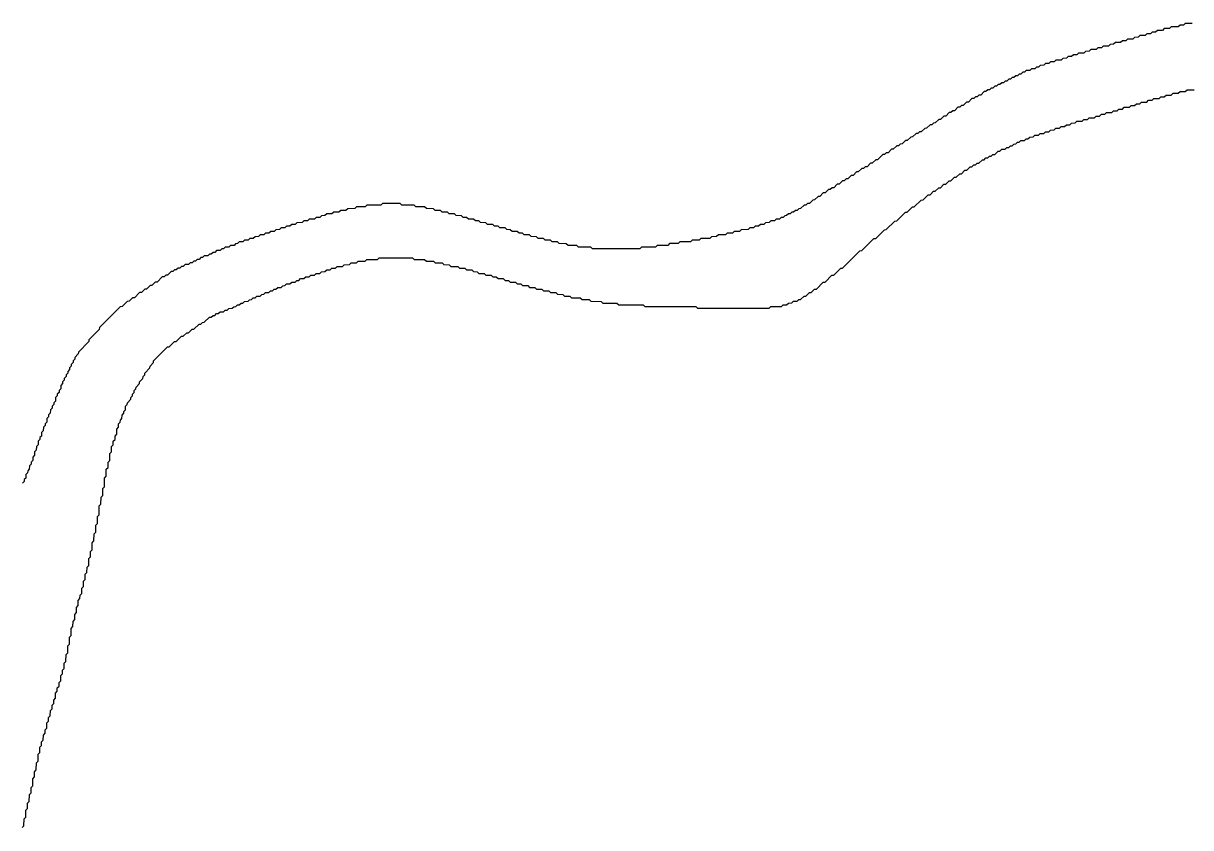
# Model space of a CAD drawing. Header units: millimetres. Extents: x 0 to 6416, y -3898 to 1268.
# Drawn here: x 1633 to 1966.7, y -1957.4 to -1727.4 of the extents above; entities that cross this region are included whole.
import ezdxf

# ---------------------------------------------------------------- set-up
doc = ezdxf.new("R2010")
doc.units = ezdxf.units.MM
doc.layers.add('CUT_OUTER', color=1, linetype='Continuous')
doc.layers.add('ENGRAVE_NEXT', color=3, linetype='Continuous')

msp = doc.modelspace()

# ---------------------------------------------------------------- linework, layer by layer
at = {"layer": 'CUT_OUTER'}
msp.add_lwpolyline([(1967.2, -1727.37), (1965.2, -1727.38), (1964.7, -1727.87), (1963.7, -1727.88), (1963.2, -1728.37), (1961.2, -1728.38), (1960.7, -1728.87), (1959.2, -1728.88), (1958.7, -1729.37), (1957.2, -1729.38), (1956.7, -1729.87), (1955.7, -1729.88), (1955.2, -1730.37), (1954.2, -1730.38), (1953.7, -1730.87), (1952.2, -1730.88), (1951.7, -1731.37), (1950.7, -1731.38), (1950.2, -1731.87), (1948.7, -1731.88), (1948.2, -1732.37), (1947.2, -1732.38), (1946.7, -1732.87), (1945.2, -1732.88), (1944.7, -1733.37), (1943.7, -1733.38), (1943.2, -1733.87), (1941.7, -1733.88), (1941.2, -1734.37), (1940.2, -1734.38), (1939.7, -1734.87), (1938.2, -1734.88), (1937.7, -1735.37), (1936.7, -1735.38), (1936.2, -1735.87), (1934.7, -1735.88), (1934.2, -1736.37), (1933.2, -1736.38), (1932.7, -1736.87), (1931.7, -1736.88), (1931.2, -1737.37), (1930.2, -1737.38), (1929.7, -1737.87), (1928.2, -1737.88), (1927.7, -1738.37), (1926.7, -1738.38), (1926.2, -1738.87), (1925.2, -1738.88), (1924.7, -1739.37), (1923.7, -1739.38), (1923.2, -1739.87), (1922.67, -1739.9), (1922.2, -1740.37), (1921.2, -1740.38), (1920.7, -1740.87), (1919.7, -1740.89), (1919.2, -1741.37), (1918.7, -1741.38), (1918.2, -1741.87), (1917.7, -1741.88), (1917.2, -1742.37), (1916.7, -1742.38), (1916.2, -1742.87), (1915.7, -1742.88), (1915.2, -1743.37), (1914.7, -1743.38), (1914.2, -1743.87), (1913.7, -1743.88), (1913.2, -1744.37), (1912.7, -1744.38), (1912.2, -1744.87), (1911.7, -1744.88), (1911.2, -1745.37), (1910.7, -1745.38), (1910.2, -1745.87), (1909.7, -1745.88), (1909.2, -1746.37), (1908.7, -1746.38), (1908.2, -1746.87), (1907.7, -1746.88), (1906.7, -1747.87), (1906.2, -1747.88), (1905.7, -1748.37), (1905.2, -1748.38), (1904.7, -1748.87), (1904.2, -1748.88), (1903.2, -1749.87), (1902.68, -1749.9), (1901.7, -1750.87), (1901.2, -1750.88), (1900.7, -1751.37), (1900.2, -1751.38), (1899.2, -1752.37), (1898.7, -1752.38), (1898.2, -1752.87), (1897.7, -1752.88), (1896.7, -1753.87), (1896.2, -1753.88), (1895.2, -1754.87), (1894.68, -1754.9), (1893.7, -1755.87), (1893.2, -1755.88), (1892.7, -1756.37), (1892.2, -1756.38), (1891.2, -1757.37), (1890.68, -1757.4), (1889.7, -1758.37), (1889.2, -1758.38), (1888.7, -1758.87), (1888.2, -1758.88), (1887.2, -1759.87), (1886.7, -1759.88), (1885.7, -1760.87), (1885.18, -1760.9), (1884.2, -1761.87), (1883.7, -1761.88), (1883.2, -1762.37), (1882.7, -1762.38), (1881.7, -1763.37), (1881.18, -1763.4), (1880.2, -1764.37), (1879.7, -1764.38), (1879.2, -1764.87), (1878.7, -1764.88), (1877.2, -1766.37), (1876.7, -1766.38), (1875.7, -1767.37), (1875.18, -1767.4), (1874.2, -1768.37), (1873.7, -1768.38), (1873.2, -1768.87), (1872.7, -1768.88), (1871.7, -1769.87), (1871.2, -1769.88), (1870.2, -1770.87), (1869.68, -1770.9), (1868.7, -1771.87), (1868.2, -1771.88), (1867.7, -1772.37), (1867.2, -1772.38), (1866.2, -1773.37), (1865.68, -1773.4), (1864.7, -1774.37), (1864.2, -1774.38), (1863.7, -1774.87), (1863.2, -1774.88), (1862.2, -1775.87), (1861.7, -1775.88), (1860.7, -1776.87), (1860.2, -1776.88), (1859.2, -1777.87), (1858.67, -1777.9), (1857.7, -1778.86), (1857.2, -1778.88), (1856.7, -1779.37), (1856.2, -1779.38), (1855.2, -1780.36), (1854.7, -1780.38), (1854.2, -1780.86), (1853.7, -1780.88), (1853.2, -1781.36), (1852.7, -1781.38), (1852.2, -1781.86), (1851.7, -1781.88), (1851.2, -1782.36), (1850.7, -1782.38), (1850.2, -1782.86), (1849.66, -1782.9), (1849.2, -1783.36), (1848.2, -1783.38), (1847.7, -1783.86), (1846.7, -1783.88), (1846.2, -1784.36), (1845.2, -1784.38), (1844.7, -1784.86), (1843.7, -1784.88), (1843.2, -1785.36), (1842.2, -1785.38), (1841.7, -1785.86), (1840.7, -1785.88), (1840.2, -1786.36), (1838.2, -1786.38), (1837.7, -1786.86), (1836.2, -1786.88), (1835.7, -1787.36), (1834.2, -1787.38), (1833.7, -1787.86), (1831.7, -1787.88), (1831.2, -1788.37), (1829.7, -1788.38), (1829.2, -1788.86), (1826.7, -1788.88), (1826.2, -1789.37), (1824.2, -1789.38), (1823.7, -1789.87), (1820.7, -1789.88), (1820.2, -1790.37), (1817.7, -1790.38), (1817.2, -1790.87), (1814.2, -1790.88), (1813.7, -1791.37), (1809.7, -1791.38), (1809.2, -1791.87), (1795.7, -1791.87), (1795.2, -1791.38), (1791.7, -1791.37), (1791.2, -1790.89), (1788.7, -1790.87), (1788.2, -1790.39), (1786.2, -1790.37), (1785.7, -1789.88), (1784.2, -1789.87), (1783.7, -1789.39), (1782.2, -1789.37), (1781.7, -1788.89), (1780.2, -1788.87), (1779.7, -1788.39), (1778.2, -1788.37), (1777.7, -1787.89), (1776.2, -1787.87), (1775.7, -1787.38), (1774.7, -1787.37), (1774.2, -1786.89), (1772.7, -1786.87), (1772.2, -1786.39), (1771.2, -1786.37), (1770.7, -1785.89), (1769.2, -1785.87), (1768.7, -1785.39), (1767.7, -1785.37), (1767.2, -1784.89), (1765.7, -1784.87), (1765.2, -1784.39), (1763.7, -1784.37), (1763.2, -1783.89), (1762.2, -1783.87), (1761.7, -1783.39), (1760.2, -1783.37), (1759.7, -1782.89), (1758.7, -1782.87), (1758.2, -1782.39), (1756.7, -1782.37), (1756.2, -1781.89), (1754.7, -1781.87), (1754.2, -1781.39), (1752.7, -1781.37), (1752.2, -1780.89), (1750.7, -1780.87), (1750.2, -1780.39), (1748.2, -1780.37), (1747.7, -1779.89), (1745.2, -1779.87), (1744.7, -1779.39), (1741.2, -1779.37), (1740.7, -1778.89), (1735.7, -1778.89), (1735.2, -1779.37), (1731.2, -1779.39), (1730.7, -1779.87), (1728.2, -1779.89), (1727.7, -1780.37), (1725.7, -1780.39), (1725.2, -1780.87), (1723.7, -1780.89), (1723.2, -1781.37), (1721.7, -1781.39), (1721.2, -1781.87), (1719.7, -1781.89), (1719.2, -1782.37), (1718.2, -1782.38), (1717.7, -1782.87), (1716.7, -1782.88), (1716.2, -1783.37), (1714.7, -1783.38), (1714.2, -1783.87), (1713.2, -1783.88), (1712.7, -1784.37), (1711.2, -1784.38), (1710.7, -1784.87), (1709.7, -1784.88), (1709.2, -1785.37), (1708.2, -1785.38), (1707.7, -1785.87), (1706.7, -1785.88), (1706.2, -1786.37), (1705.2, -1786.38), (1704.7, -1786.87), (1703.7, -1786.88), (1703.2, -1787.37), (1702.2, -1787.38), (1701.7, -1787.87), (1700.7, -1787.88), (1700.2, -1788.37), (1699.2, -1788.38), (1698.7, -1788.87), (1697.7, -1788.88), (1697.2, -1789.37), (1696.2, -1789.38), (1695.7, -1789.87), (1694.7, -1789.88), (1694.2, -1790.37), (1693.67, -1790.4), (1693.2, -1790.87), (1692.2, -1790.88), (1691.7, -1791.37), (1690.7, -1791.38), (1690.2, -1791.87), (1689.67, -1791.9), (1689.2, -1792.37), (1688.2, -1792.38), (1687.7, -1792.87), (1687.2, -1792.88), (1686.7, -1793.37), (1686.17, -1793.4), (1685.7, -1793.87), (1684.7, -1793.88), (1684.2, -1794.37), (1683.7, -1794.38), (1683.2, -1794.87), (1682.7, -1794.88), (1682.2, -1795.37), (1681.7, -1795.38), (1681.2, -1795.87), (1680.67, -1795.9), (1680.2, -1796.37), (1679.2, -1796.38), (1678.7, -1796.87), (1678.17, -1796.9), (1677.7, -1797.37), (1677.2, -1797.38), (1676.7, -1797.87), (1676.17, -1797.9), (1675.7, -1798.37), (1675.2, -1798.38), (1674.2, -1799.37), (1673.7, -1799.38), (1673.2, -1799.87), (1672.7, -1799.88), (1671.2, -1801.37), (1670.7, -1801.38), (1669.7, -1802.37), (1669.2, -1802.38), (1668.2, -1803.37), (1667.7, -1803.38), (1666.7, -1804.37), (1666.2, -1804.38), (1664.7, -1805.87), (1664.2, -1805.88), (1663.2, -1806.87), (1662.68, -1806.9), (1661.2, -1808.37), (1660.68, -1808.4), (1654.7, -1814.38), (1654.67, -1814.9), (1651.7, -1817.87), (1651.67, -1818.4), (1648.7, -1821.38), (1648.67, -1821.9), (1647.68, -1822.9), (1647.67, -1823.4), (1647.18, -1823.9), (1647.17, -1824.4), (1646.68, -1824.9), (1646.67, -1825.4), (1646.18, -1825.9), (1646.17, -1826.4), (1645.68, -1826.9), (1645.67, -1827.4), (1645.18, -1827.9), (1645.17, -1828.4), (1644.68, -1828.9), (1644.67, -1829.4), (1644.2, -1829.87), (1644.17, -1830.4), (1643.68, -1830.9), (1643.66, -1831.9), (1643.2, -1832.36), (1643.17, -1832.9), (1642.68, -1833.4), (1642.67, -1833.9), (1642.18, -1834.4), (1642.16, -1835.4), (1641.7, -1835.86), (1641.66, -1836.4), (1641.18, -1836.9), (1641.17, -1837.4), (1640.68, -1837.9), (1640.66, -1838.9), (1640.2, -1839.36), (1640.16, -1839.9), (1639.68, -1840.4), (1639.66, -1841.4), (1639.2, -1841.86), (1639.16, -1842.4), (1638.68, -1842.9), (1638.66, -1843.9), (1638.18, -1844.4), (1638.16, -1845.4), (1637.7, -1845.86), (1637.66, -1846.4), (1637.18, -1846.9), (1637.16, -1847.9), (1636.68, -1848.4), (1636.66, -1849.4), (1636.18, -1849.9), (1636.16, -1850.9), (1635.68, -1851.4), (1635.65, -1852.4), (1635.2, -1852.85), (1635.16, -1853.4), (1634.68, -1853.9), (1634.65, -1854.9), (1634.2, -1855.35), (1634.16, -1855.9), (1633.68, -1856.4), (1633.65, -1857.4), (1633.2, -1857.85), (1633.16, -1858.4), (1632.68, -1858.9)], dxfattribs=at)
at = {"layer": 'ENGRAVE_NEXT'}
msp.add_lwpolyline([(1632.67, -1957.4), (1633.15, -1956.9), (1633.18, -1954.9), (1633.66, -1954.4), (1633.68, -1952.4), (1634.16, -1951.9), (1634.18, -1950.4), (1634.66, -1949.9), (1634.68, -1947.9), (1635.17, -1947.4), (1635.18, -1945.9), (1635.67, -1945.4), (1635.68, -1943.4), (1636.17, -1942.9), (1636.18, -1941.4), (1636.67, -1940.9), (1636.68, -1938.9), (1637.17, -1938.4), (1637.18, -1936.4), (1637.67, -1935.9), (1637.68, -1934.4), (1638.17, -1933.9), (1638.18, -1932.9), (1638.66, -1932.4), (1638.68, -1930.9), (1639.17, -1930.4), (1639.18, -1929.4), (1639.66, -1928.9), (1639.68, -1927.4), (1640.16, -1926.9), (1640.18, -1925.9), (1640.66, -1925.4), (1640.68, -1923.9), (1641.16, -1923.4), (1641.18, -1922.4), (1641.66, -1921.9), (1641.68, -1920.9), (1642.16, -1920.4), (1642.18, -1918.9), (1642.66, -1918.4), (1642.68, -1917.4), (1643.16, -1916.9), (1643.18, -1915.9), (1643.66, -1915.4), (1643.68, -1913.9), (1644.16, -1913.4), (1644.18, -1912.4), (1644.65, -1911.9), (1644.68, -1910.4), (1645.15, -1909.9), (1645.18, -1907.9), (1645.65, -1907.4), (1645.68, -1905.4), (1646.16, -1904.9), (1646.18, -1902.9), (1646.66, -1902.4), (1646.68, -1900.4), (1647.16, -1899.9), (1647.18, -1898.4), (1647.66, -1897.9), (1647.68, -1896.4), (1648.16, -1895.9), (1648.18, -1894.4), (1648.66, -1893.9), (1648.68, -1892.4), (1649.16, -1891.9), (1649.18, -1890.9), (1649.65, -1890.4), (1649.68, -1888.9), (1650.15, -1888.4), (1650.18, -1886.9), (1650.66, -1886.4), (1650.68, -1884.9), (1651.16, -1884.4), (1651.18, -1882.9), (1651.65, -1882.4), (1651.68, -1880.4), (1652.16, -1879.9), (1652.18, -1878.4), (1652.66, -1877.9), (1652.68, -1875.9), (1653.16, -1875.4), (1653.18, -1873.4), (1653.66, -1872.9), (1653.68, -1870.9), (1654.16, -1870.4), (1654.18, -1868.4), (1654.66, -1867.9), (1654.68, -1865.4), (1655.16, -1864.9), (1655.18, -1862.9), (1655.66, -1862.4), (1655.68, -1860.4), (1656.16, -1859.9), (1656.18, -1857.4), (1656.66, -1856.9), (1656.68, -1854.9), (1657.17, -1854.4), (1657.18, -1852.9), (1657.67, -1852.4), (1657.68, -1850.4), (1658.17, -1849.9), (1658.18, -1848.4), (1658.67, -1847.9), (1658.68, -1846.9), (1659.17, -1846.4), (1659.18, -1845.4), (1659.67, -1844.9), (1659.68, -1843.4), (1660.17, -1842.9), (1660.18, -1841.9), (1660.67, -1841.4), (1660.7, -1840.87), (1661.17, -1840.4), (1661.18, -1839.4), (1661.67, -1838.9), (1661.7, -1838.37), (1662.17, -1837.9), (1662.19, -1836.9), (1662.67, -1836.4), (1662.7, -1835.88), (1663.67, -1834.9), (1663.68, -1834.4), (1664.17, -1833.9), (1664.18, -1833.4), (1664.67, -1832.9), (1664.68, -1832.4), (1665.17, -1831.9), (1665.18, -1831.4), (1666.17, -1830.4), (1666.2, -1829.88), (1667.17, -1828.9), (1667.18, -1828.4), (1667.67, -1827.9), (1667.68, -1827.4), (1669.17, -1825.9), (1669.18, -1825.4), (1670.17, -1824.4), (1670.2, -1823.88), (1674.18, -1819.9), (1674.7, -1819.87), (1676.18, -1818.4), (1676.7, -1818.37), (1678.2, -1816.88), (1678.7, -1816.87), (1679.7, -1815.88), (1680.2, -1815.87), (1681.2, -1814.88), (1681.7, -1814.87), (1683.2, -1813.38), (1683.7, -1813.37), (1684.2, -1812.88), (1684.7, -1812.87), (1686.2, -1811.38), (1686.7, -1811.38), (1687.2, -1810.88), (1687.7, -1810.88), (1688.18, -1810.4), (1688.7, -1810.38), (1689.2, -1809.89), (1690.2, -1809.87), (1690.67, -1809.4), (1691.2, -1809.37), (1691.7, -1808.88), (1692.7, -1808.87), (1693.17, -1808.4), (1693.7, -1808.37), (1694.2, -1807.88), (1694.7, -1807.87), (1695.2, -1807.38), (1695.7, -1807.37), (1696.2, -1806.88), (1697.2, -1806.87), (1697.67, -1806.4), (1698.2, -1806.37), (1698.7, -1805.88), (1699.2, -1805.87), (1699.7, -1805.38), (1700.7, -1805.37), (1701.17, -1804.9), (1701.7, -1804.87), (1702.2, -1804.38), (1703.2, -1804.37), (1703.67, -1803.9), (1704.2, -1803.87), (1704.7, -1803.38), (1705.2, -1803.37), (1705.7, -1802.89), (1706.7, -1802.87), (1707.17, -1802.4), (1707.7, -1802.37), (1708.2, -1801.89), (1709.2, -1801.87), (1709.7, -1801.38), (1710.7, -1801.37), (1711.17, -1800.9), (1711.7, -1800.87), (1712.2, -1800.39), (1713.2, -1800.37), (1713.7, -1799.89), (1714.7, -1799.87), (1715.2, -1799.39), (1716.2, -1799.37), (1716.7, -1798.89), (1717.7, -1798.87), (1718.2, -1798.39), (1719.2, -1798.37), (1719.7, -1797.89), (1720.7, -1797.87), (1721.2, -1797.39), (1722.2, -1797.37), (1722.7, -1796.89), (1724.2, -1796.87), (1724.7, -1796.39), (1726.2, -1796.37), (1726.7, -1795.89), (1728.2, -1795.87), (1728.7, -1795.39), (1730.7, -1795.37), (1731.2, -1794.89), (1734.2, -1794.87), (1734.7, -1794.39), (1744.2, -1794.39), (1744.7, -1794.87), (1747.7, -1794.89), (1748.2, -1795.38), (1750.2, -1795.39), (1750.7, -1795.87), (1752.7, -1795.89), (1753.2, -1796.37), (1754.7, -1796.39), (1755.2, -1796.87), (1757.2, -1796.89), (1757.7, -1797.38), (1759.2, -1797.39), (1759.7, -1797.88), (1761.2, -1797.89), (1761.7, -1798.38), (1762.7, -1798.39), (1763.2, -1798.87), (1764.7, -1798.89), (1765.2, -1799.37), (1766.7, -1799.39), (1767.2, -1799.88), (1768.2, -1799.89), (1768.7, -1800.37), (1770.2, -1800.39), (1770.7, -1800.88), (1771.7, -1800.89), (1772.2, -1801.37), (1773.7, -1801.39), (1774.2, -1801.87), (1775.2, -1801.89), (1775.7, -1802.37), (1777.2, -1802.39), (1777.7, -1802.87), (1779.2, -1802.89), (1779.7, -1803.37), (1781.2, -1803.39), (1781.7, -1803.87), (1783.2, -1803.89), (1783.7, -1804.37), (1785.2, -1804.39), (1785.7, -1804.87), (1787.2, -1804.89), (1787.7, -1805.37), (1789.2, -1805.39), (1789.7, -1805.87), (1792.2, -1805.89), (1792.7, -1806.37), (1794.7, -1806.39), (1795.2, -1806.87), (1798.2, -1806.89), (1798.7, -1807.37), (1802.7, -1807.38), (1803.2, -1807.87), (1810.2, -1807.88), (1810.7, -1808.37), (1825.2, -1808.38), (1825.7, -1808.86), (1845.7, -1808.86), (1846.2, -1808.85), (1846.7, -1808.37), (1849.7, -1808.34), (1850.2, -1807.87), (1851.2, -1807.85), (1851.7, -1807.37), (1852.7, -1807.34), (1853.2, -1806.87), (1854.2, -1806.84), (1854.7, -1806.36), (1855.2, -1806.34), (1856.2, -1805.37), (1856.7, -1805.35), (1857.7, -1804.37), (1858.2, -1804.35), (1859.2, -1803.37), (1859.7, -1803.35), (1861.67, -1801.4), (1862.2, -1801.35), (1864.17, -1799.4), (1864.7, -1799.36), (1866.67, -1797.4), (1867.2, -1797.36), (1872.17, -1792.4), (1872.7, -1792.36), (1876.18, -1788.9), (1876.7, -1788.87), (1879.18, -1786.4), (1879.7, -1786.37), (1882.18, -1783.9), (1882.7, -1783.87), (1885.18, -1781.4), (1885.7, -1781.37), (1887.2, -1779.88), (1887.7, -1779.87), (1889.68, -1777.9), (1890.2, -1777.87), (1891.7, -1776.38), (1892.2, -1776.37), (1893.2, -1775.38), (1893.7, -1775.37), (1894.7, -1774.38), (1895.2, -1774.37), (1896.2, -1773.38), (1896.7, -1773.37), (1897.7, -1772.38), (1898.2, -1772.37), (1899.2, -1771.38), (1899.7, -1771.37), (1900.7, -1770.38), (1901.2, -1770.37), (1902.2, -1769.38), (1902.7, -1769.37), (1903.7, -1768.38), (1904.2, -1768.37), (1904.7, -1767.88), (1905.2, -1767.87), (1905.7, -1767.38), (1906.2, -1767.37), (1907.2, -1766.38), (1907.7, -1766.37), (1908.2, -1765.88), (1908.7, -1765.87), (1909.2, -1765.38), (1909.7, -1765.37), (1910.2, -1764.88), (1910.7, -1764.87), (1911.7, -1763.88), (1912.2, -1763.88), (1912.7, -1763.38), (1913.7, -1763.37), (1914.17, -1762.9), (1914.7, -1762.87), (1915.2, -1762.38), (1915.7, -1762.37), (1916.2, -1761.88), (1916.7, -1761.87), (1917.2, -1761.38), (1917.7, -1761.37), (1918.2, -1760.88), (1919.2, -1760.87), (1919.67, -1760.4), (1920.2, -1760.37), (1920.7, -1759.88), (1921.7, -1759.87), (1922.2, -1759.38), (1923.2, -1759.37), (1923.7, -1758.88), (1924.7, -1758.87), (1925.2, -1758.38), (1926.2, -1758.37), (1926.7, -1757.88), (1927.7, -1757.87), (1928.2, -1757.38), (1929.2, -1757.37), (1929.7, -1756.88), (1930.7, -1756.87), (1931.2, -1756.38), (1932.2, -1756.37), (1932.7, -1755.88), (1933.7, -1755.87), (1934.2, -1755.38), (1935.7, -1755.37), (1936.2, -1754.88), (1937.2, -1754.87), (1937.7, -1754.38), (1939.2, -1754.37), (1939.7, -1753.88), (1940.7, -1753.87), (1941.2, -1753.38), (1942.2, -1753.37), (1942.7, -1752.88), (1944.2, -1752.87), (1944.7, -1752.38), (1945.7, -1752.37), (1946.2, -1751.88), (1947.2, -1751.87), (1947.7, -1751.38), (1949.2, -1751.37), (1949.7, -1750.88), (1950.7, -1750.87), (1951.2, -1750.38), (1952.2, -1750.37), (1952.7, -1749.88), (1954.2, -1749.87), (1954.7, -1749.38), (1955.7, -1749.37), (1956.2, -1748.88), (1957.7, -1748.87), (1958.2, -1748.38), (1959.2, -1748.37), (1959.7, -1747.88), (1961.2, -1747.87), (1961.7, -1747.38), (1963.2, -1747.37), (1963.7, -1746.88), (1965.2, -1746.87), (1965.7, -1746.38), (1967.7, -1746.37)], dxfattribs=at)

doc.saveas('drawing.dxf')
